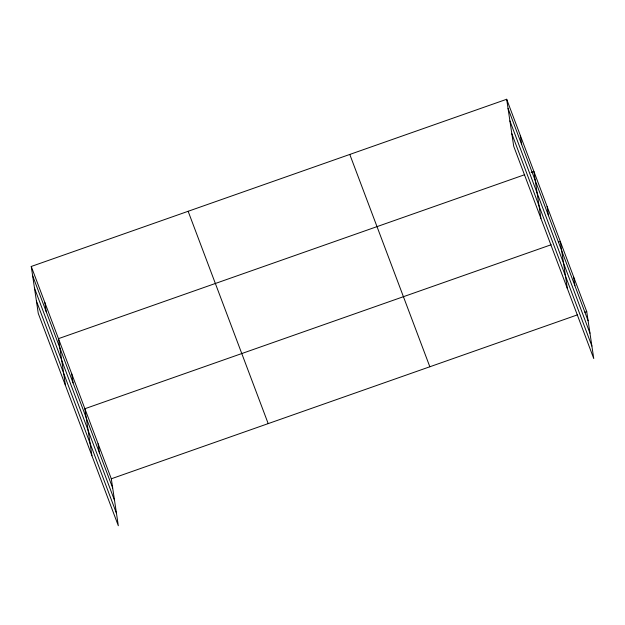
<?xml version="1.0" encoding="UTF-8"?>
<svg xmlns="http://www.w3.org/2000/svg" width="625" height="625" viewBox="0 0 625 625"><rect width="100%" height="100%" fill="white"/><g stroke="black" fill="none" stroke-linecap="round" stroke-linejoin="round"><path stroke-width="0.94" d="M31.25 266.461L111.305 478.789L118.32 525.734L38.266 313.406L31.25 266.461L506.68 99.266L586.734 311.594L593.75 358.539L513.695 146.211L506.68 99.266M524.727 174.68L58.469 338.656L65.484 385.602M531.148 172.422L533.898 171.453L540.914 218.398M551.141 244.75L84.883 408.727L91.898 455.672M558.484 242.164L560.312 241.523L567.336 288.469M111.305 478.789L577.562 314.82M584.898 312.234L586.734 311.594M508.055 108.43L588.102 320.758M509.914 120.898L589.969 333.227M511.836 133.742L591.891 346.07M349.789 154.438L429.844 366.766M188.141 211.289L268.195 423.617M32.617 275.633L112.672 487.961M34.484 288.102L114.539 500.43M36.406 300.945L116.453 513.273M573.523 276.555L574.898 285.727M547.109 206.484L548.477 215.656M520.289 135.359L521.664 144.531M98.094 443.758L99.461 452.93M71.68 373.688L73.047 382.859M44.859 302.562L46.227 311.727"/></g></svg>
